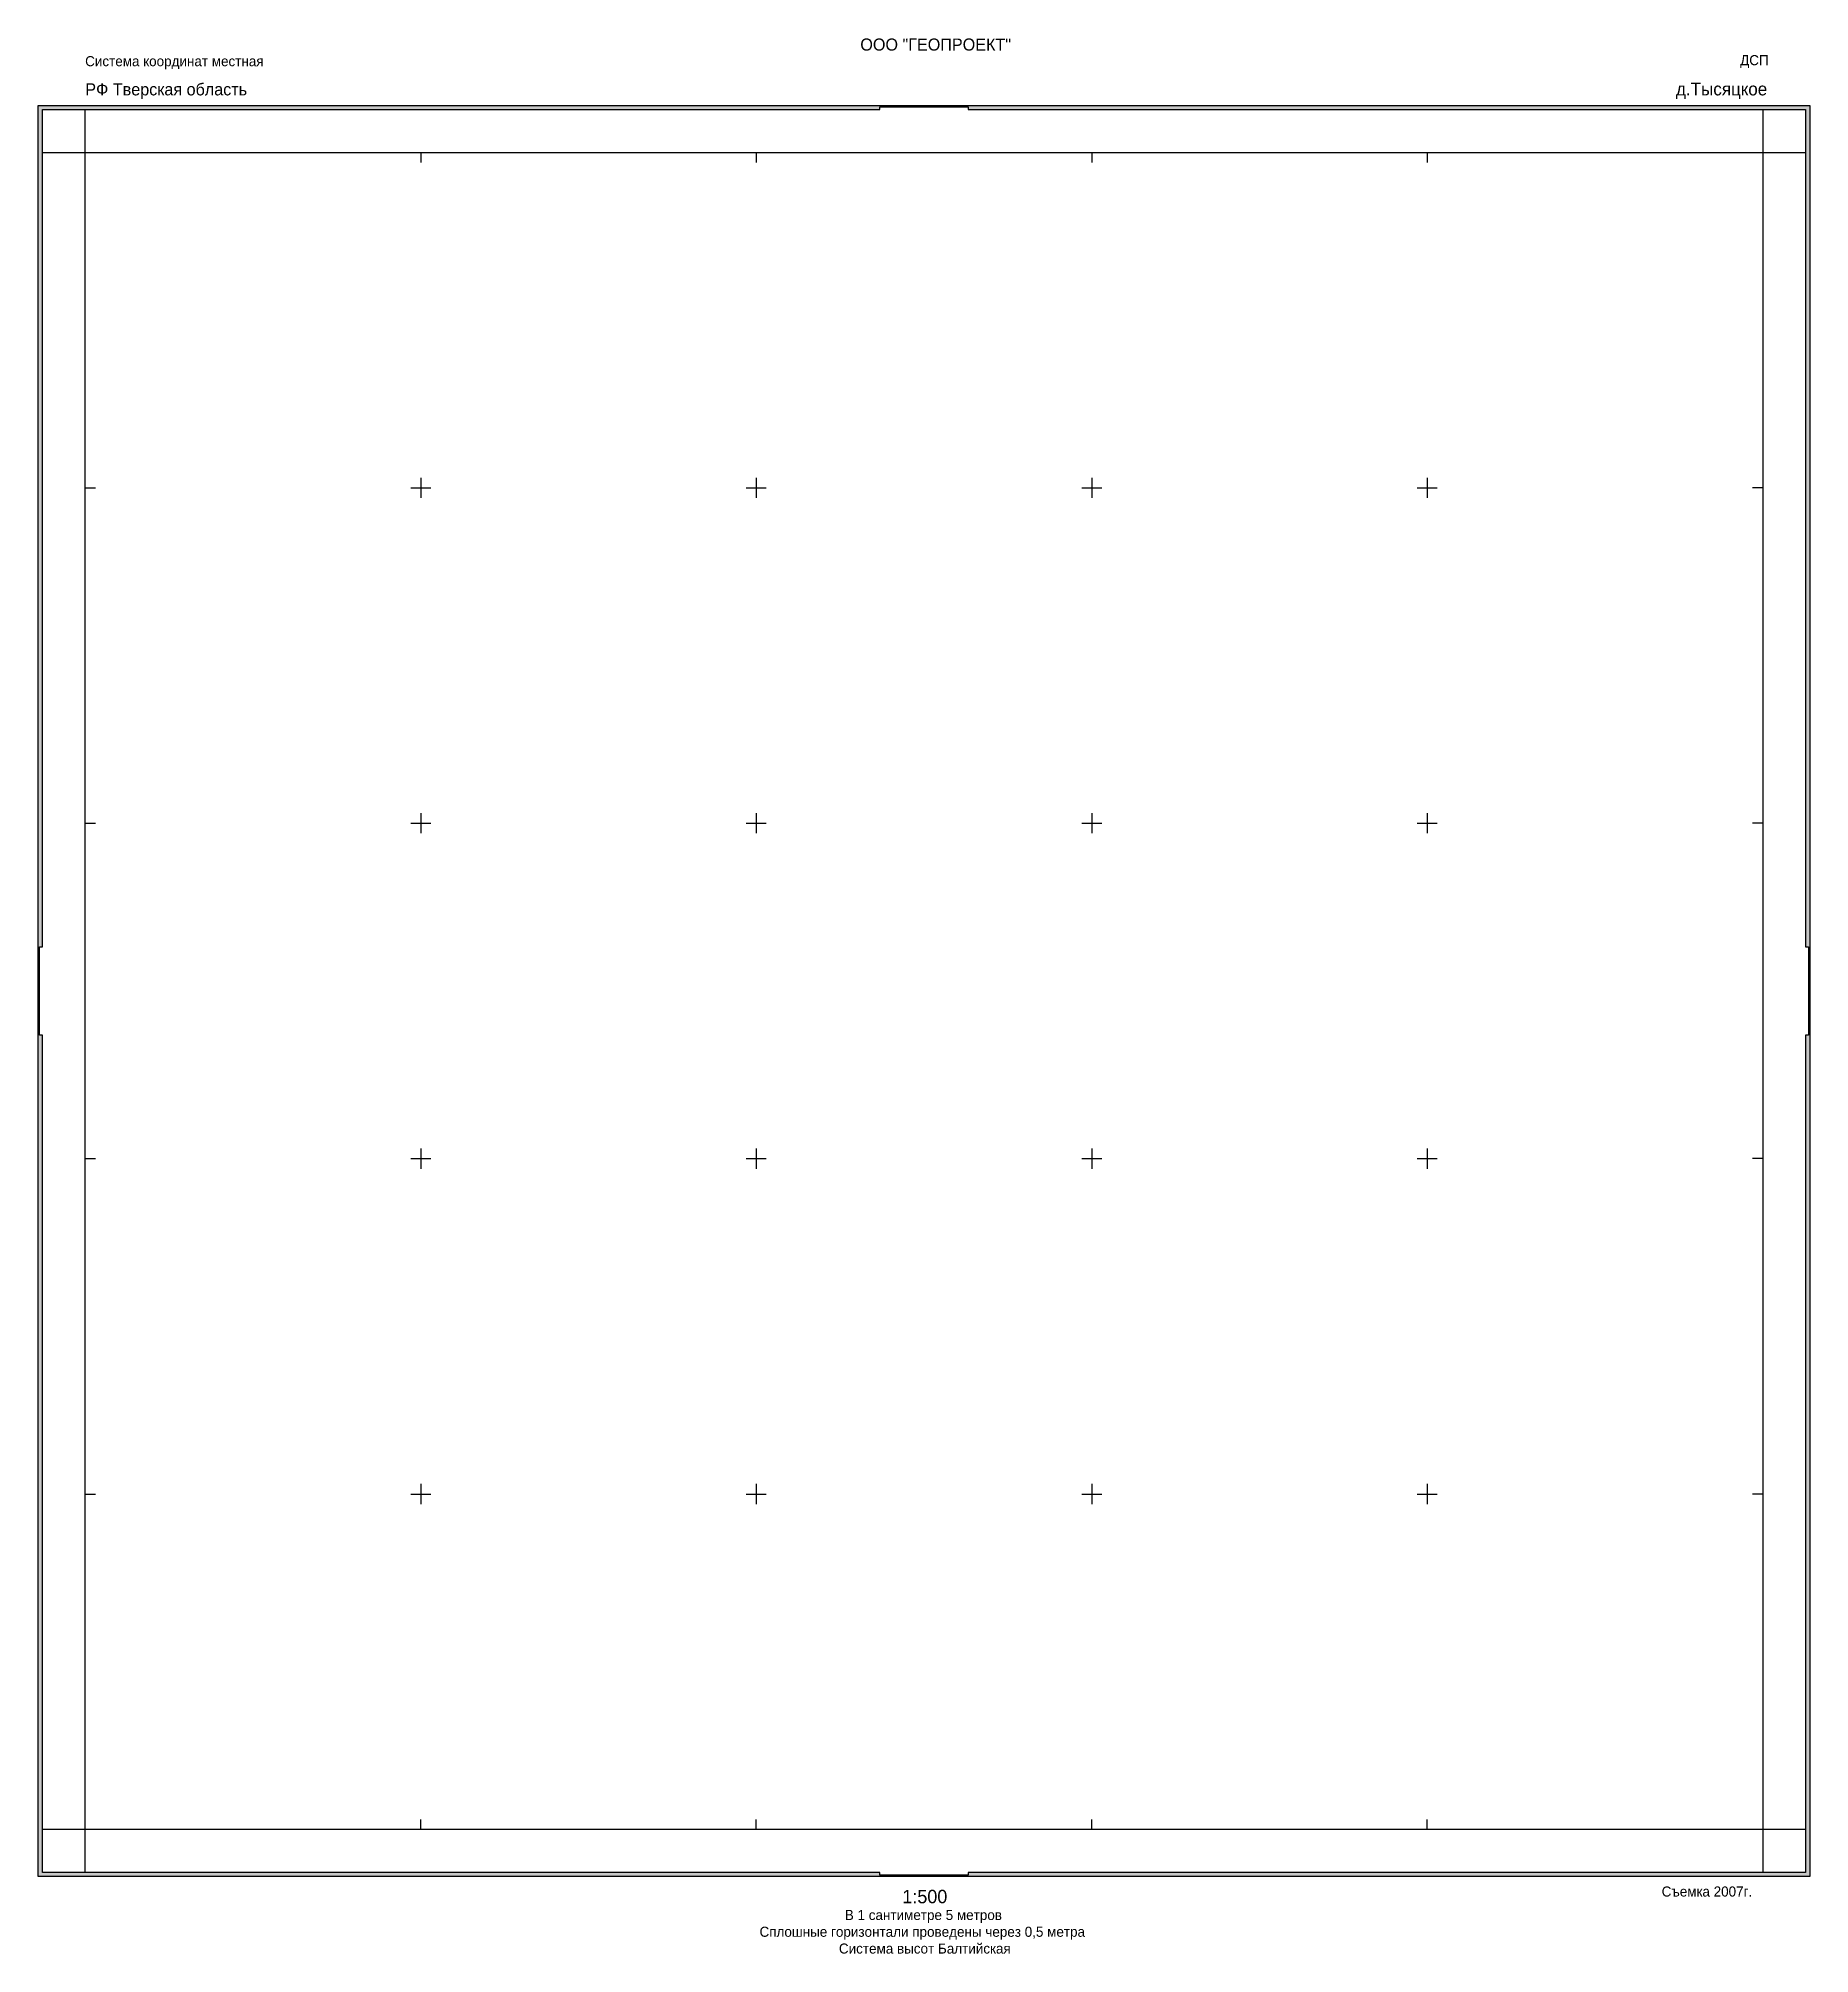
# Model space of a CAD drawing. Header units: metres. Extents: x 21370 to 21634, y 9628 to 9914.
import ezdxf

# ---------------------------------------------------------------- set-up
doc = ezdxf.new("R2010")
doc.units = ezdxf.units.M
doc.layers.add('Формат', color=7, linetype='Continuous')
doc.styles.add('Древний курсив полужирный (Д-432)', font='d432.ttf')
doc.styles.add('Рубленый широкий (Р-151)', font='d431.ttf')
doc.styles.add('Топографический полужирный (Т-132)', font='t132.ttf')

msp = doc.modelspace()

# ---------------------------------------------------------------- hatches: boundary and pattern name
at = {"layer": 'Формат', "linetype": 'Continuous'}
h = msp.add_hatch(color=256, dxfattribs=at)
h.paths.add_polyline_path([(21633.17, 9778.34), (21633.57, 9778.34), (21633.57, 9765.16), (21633.17, 9765.16), (21633.17, 9640.35), (21508.36, 9640.35), (21508.36, 9639.95), (21495.18, 9639.95), (21495.18, 9640.35), (21370.37, 9640.35), (21370.37, 9765.16), (21369.97, 9765.16), (21369.97, 9778.34), (21370.37, 9778.34), (21370.37, 9903.15), (21495.18, 9903.15), (21495.18, 9903.55), (21508.36, 9903.55), (21508.36, 9903.15), (21633.17, 9903.15)], flags=16)
h.paths.add_polyline_path([(21369.77, 9903.75), (21633.77, 9903.75), (21633.77, 9639.75), (21369.77, 9639.75)])

# ---------------------------------------------------------------- linework, layer by layer
for p, q in [((21376.77, 9640.35), (21376.77, 9903.15)), ((21626.77, 9903.15), (21626.77, 9640.35)), ((21370.37, 9896.75), (21633.17, 9896.75)), ((21633.17, 9646.75), (21370.37, 9646.75))]:
    msp.add_line(p, q, dxfattribs=at)
at = {"layer": 'Формат', "color": 72, "linetype": 'Continuous'}
for p, q in [((21426.77, 9896.75), (21426.77, 9895.25)), ((21476.77, 9896.75), (21476.77, 9895.25)), ((21526.77, 9896.75), (21526.77, 9895.25)), ((21576.77, 9896.75), (21576.77, 9895.25)), ((21426.77, 9848.25), (21426.77, 9845.25)), ((21476.77, 9848.25), (21476.77, 9845.25)), ((21526.77, 9848.25), (21526.77, 9845.25)), ((21576.77, 9848.25), (21576.77, 9845.25)), ((21376.77, 9846.75), (21378.27, 9846.75)), ((21425.27, 9846.75), (21428.27, 9846.75)), ((21475.27, 9846.75), (21478.27, 9846.75)), ((21525.27, 9846.75), (21528.27, 9846.75)), ((21575.27, 9846.75), (21578.27, 9846.75)), ((21626.77, 9846.75), (21625.27, 9846.75)), ((21376.77, 9796.75), (21378.27, 9796.75)), ((21425.27, 9796.75), (21428.27, 9796.75)), ((21426.77, 9798.25), (21426.77, 9795.25)), ((21475.27, 9796.75), (21478.27, 9796.75)), ((21476.77, 9798.25), (21476.77, 9795.25)), ((21525.27, 9796.75), (21528.27, 9796.75)), ((21526.77, 9798.25), (21526.77, 9795.25)), ((21575.27, 9796.75), (21578.27, 9796.75)), ((21576.77, 9798.25), (21576.77, 9795.25)), ((21626.77, 9796.75), (21625.27, 9796.75)), ((21426.77, 9748.25), (21426.77, 9745.25)), ((21476.77, 9748.25), (21476.77, 9745.25)), ((21526.77, 9748.25), (21526.77, 9745.25)), ((21576.77, 9748.25), (21576.77, 9745.25)), ((21376.77, 9746.75), (21378.27, 9746.75)), ((21425.27, 9746.75), (21428.27, 9746.75)), ((21475.27, 9746.75), (21478.27, 9746.75)), ((21525.27, 9746.75), (21528.27, 9746.75)), ((21575.27, 9746.75), (21578.27, 9746.75)), ((21626.77, 9746.75), (21625.27, 9746.75)), ((21376.77, 9696.75), (21378.27, 9696.75)), ((21425.27, 9696.75), (21428.27, 9696.75)), ((21426.77, 9698.25), (21426.77, 9695.25)), ((21475.27, 9696.75), (21478.27, 9696.75)), ((21476.77, 9698.25), (21476.77, 9695.25)), ((21525.27, 9696.75), (21528.27, 9696.75)), ((21526.77, 9698.25), (21526.77, 9695.25)), ((21575.27, 9696.75), (21578.27, 9696.75)), ((21576.77, 9698.25), (21576.77, 9695.25)), ((21626.77, 9696.75), (21625.27, 9696.75)), ((21426.77, 9646.75), (21426.77, 9648.25)), ((21476.77, 9646.75), (21476.77, 9648.25)), ((21526.77, 9646.75), (21526.77, 9648.25)), ((21576.77, 9646.75), (21576.77, 9648.25))]:
    msp.add_line(p, q, dxfattribs=at)
at = {"layer": 'Формат', "linetype": 'Continuous', "flags": 128}
for points in [[(21369.77, 9903.75), (21633.77, 9903.75), (21633.77, 9639.75), (21369.77, 9639.75)], [(21633.17, 9778.34), (21633.57, 9778.34), (21633.57, 9765.16), (21633.17, 9765.16), (21633.17, 9640.35), (21508.36, 9640.35), (21508.36, 9639.95), (21495.18, 9639.95), (21495.18, 9640.35), (21370.37, 9640.35), (21370.37, 9765.16), (21369.97, 9765.16), (21369.97, 9778.34), (21370.37, 9778.34), (21370.37, 9903.15), (21495.18, 9903.15), (21495.18, 9903.55), (21508.36, 9903.55), (21508.36, 9903.15), (21633.17, 9903.15)]]:
    msp.add_lwpolyline(points, close=True, dxfattribs=at)

# ---------------------------------------------------------------- texts
at = {"layer": 'Формат', "linetype": 'Continuous'}
for s, height, style, p in [('ООО "ГЕОПРОЕКТ"', 1.8, 'Топографический полужирный (Т-132)', (21492.28, 9911.93)), ('Система координат местная', 1.5, 'Рубленый широкий (Р-151)', (21376.75, 9909.6)), ('ДСП', 1.5, 'Древний курсив полужирный (Д-432)', (21623.41, 9909.75)), ('РФ Тверская область', 1.8, 'Топографический полужирный (Т-132)', (21376.77, 9905.25)), ('д.Тысяцкое', 1.9, 'Топографический полужирный (Т-132)', (21613.84, 9905.25)), ('1:500', 2, 'Топографический полужирный (Т-132)', (21498.55, 9635.75)), ('Съемка 2007г.', 1.5, 'Рубленый широкий (Р-151)', (21611.71, 9636.75)), ('В 1 сантиметре 5 метров', 1.5, 'Рубленый широкий (Р-151)', (21489.97, 9633.25)), ('Сплошные горизонтали проведены через 0,5 метра', 1.5, 'Рубленый широкий (Р-151)', (21477.26, 9630.75)), ('Система высот Балтийская', 1.5, 'Рубленый широкий (Р-151)', (21489.09, 9628.25))]:
    msp.add_text(s, height=height, dxfattribs=dict(at, style=style)).set_placement(p)

doc.saveas('drawing.dxf')
